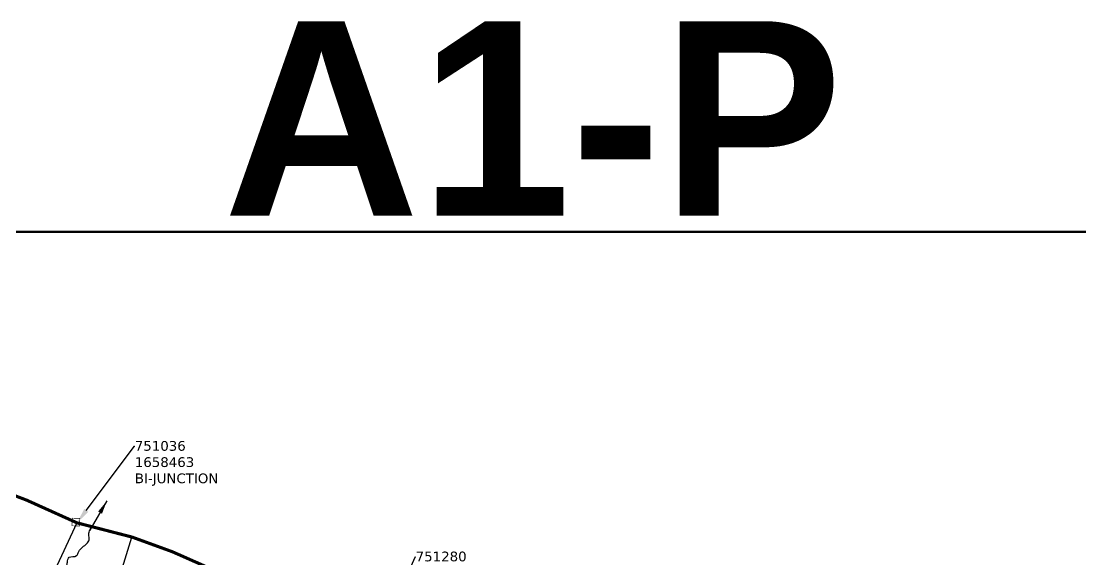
# Model space of a CAD drawing. Header units: inches. Extents: x 749153 to 755578, y 1653601 to 1659848.
# Drawn here: x 750557 to 753279, y 1658464 to 1659848 of the extents above; entities that cross this region are included whole.
import ezdxf
from ezdxf import colors
from ezdxf.entities.mleader import LeaderData, LeaderLine
from ezdxf.math import Vec2, Vec3

# ---------------------------------------------------------------- set-up
doc = ezdxf.new("R2010")
doc.units = ezdxf.units.IN
doc.header["$MEASUREMENT"] = 0
doc.linetypes.add('ACAD_ISO02W100', pattern=[15, 12, -3])
for name, color, linetype in [('PLOT', 7, 'Continuous'), ('stream', 4, 'Continuous'), ('STRUCTURE', 5, 'Continuous'), ('TANKS-STREAM', 4, 'Continuous'), ('VILLAGE BOUNDRY', 5, 'Continuous'), ('VILLAGE STONES', 240, 'Continuous')]:
    doc.layers.add(name, color=color, linetype=linetype)
doc.styles.get("Standard").update_dxf_attribs({"font": 'verdana_0.ttf'})
doc.dimstyles.get("Standard").update_dxf_attribs({"dimtxt": 0.18, "dimasz": 35, "dimexe": 0.18, "dimexo": 0.0625, "dimgap": 0.09, "dimtad": 0, "dimtih": 1, "dimtoh": 1, "dimdec": 4, "dimzin": 0, "dimdsep": 46, "dimtxsty": 'Standard', "dimcen": 0.09, "dimadec": 0, "dimazin": 0, "dimtfac": 1, "dimtdec": 4, "dimtofl": 0, "dimtmove": 0, "dimatfit": 3, "dimfxl": 0, "dimtolj": 1, "dimtzin": 0, "dimarcsym": 0})

msp = doc.modelspace()

# ---------------------------------------------------------------- linework, layer by layer
msp.add_lwpolyline([(750700.4, 1658559.4), (750593, 1658328.9), (750189.7, 1658451.8), (749875.1, 1658488.2), (749875.8, 1658493.9), (749875.1, 1658488.2)])
at = {"layer": 'PLOT'}
msp.add_lwpolyline([(750748.6, 1658222.2), (750841, 1658523)], dxfattribs=at)
at = {"layer": 'STRUCTURE', "color": 5, "const_width": 6}
msp.add_lwpolyline([(749155.9, 1659307.4), (755381.1, 1659307.4), (755381.1, 1653604.3), (749155.9, 1653604.3)], close=True, dxfattribs=at)
at = {"layer": 'TANKS-STREAM'}
msp.add_spline([(750641.9, 1658376.1), (750644.1, 1658388.7), (750654, 1658395), (750660.5, 1658409.7), (750663.2, 1658424.1), (750666, 1658440.9), (750673.2, 1658449.4), (750675.8, 1658458.3), (750680.4, 1658470.8), (750699.5, 1658475.1), (750703.5, 1658482.1), (750711.8, 1658494.4), (750723.4, 1658503.9), (750730.7, 1658513.2), (750731.5, 1658522.7), (750731.3, 1658535.8), (750736.8, 1658546.3), (750738.6, 1658552)], degree=3, dxfattribs=at)
at = {"layer": 'VILLAGE BOUNDRY', "linetype": 'ACAD_ISO02W100', "ltscale": 2, "const_width": 8}
msp.add_lwpolyline([(753390.2, 1656836.3), (753085.5, 1657181.1), (752900.9, 1657383), (752849.2, 1657435.7), (752751.6, 1657538.3), (752662.1, 1657628.4), (752321.1, 1657934.7), (752144.6, 1657998.5), (752122.8, 1658013.3), (751880, 1658102), (751749.4, 1658162.5), (751725, 1658176), (751472.2, 1658258.7), (751306.3, 1658322), (751259.9, 1658351.4), (751155.5, 1658392.2), (750945.2, 1658485.2), (750841.9, 1658522.8), (750700.4, 1658559.4), (750571.1, 1658617.7), (750463.8, 1658658.6)], dxfattribs=at)
at = {"layer": 'VILLAGE STONES', "const_width": 1.57}
msp.add_lwpolyline([(750688.2, 1658571.5), (750707.8, 1658570.8), (750707.2, 1658551.2), (750687.5, 1658551.8)], close=True, dxfattribs=at)

# ---------------------------------------------------------------- texts
at = {"layer": 'VILLAGE STONES', "insert": (751871.6, 1659848.4), "char_height": 500, "width": 485.564, "attachment_point": 2, "line_spacing_factor": 2}
msp.add_mtext('{\\fArial|b1|i0|c0|p34;A1-P}', dxfattribs=at)

# ---------------------------------------------------------------- leaders
at = {"layer": 'stream', "color": 5}
msp.add_leader([(750777.4, 1658616), (750733.2, 1658540.7)], dimstyle='Standard', override={"dimgap": 0.09, "dimtad": 0}, dxfattribs=at)
at = {"layer": 'VILLAGE STONES', "color": 6}
ml = msp.add_multileader_mtext('Standard', dxfattribs=at)
ml.set_content('751036\\P1658463\\PBI-JUNCTION', color=6)
ml.set_leader_properties()
ml.build(insert=Vec2(0, 0))
ml.multileader.update_dxf_attribs({"dogleg_length": 0.36, "arrow_head_size": 40})
ctx = ml.context
ctx.base_point, ctx.char_height, ctx.arrow_head_size, ctx.landing_gap_size, ctx.plane_origin = Vec3(750848.8, 1658756.8), 25, 40, 0.09, Vec3(749206.3, 1658579.8)
notes = []
notes.append((ctx, [(1, (1, 1, 0), (750848.5, 1658756.8), (1, 0), 0.36, [(0, [(750700.4, 1658559.4)], 0, [])])]))
ctx.mtext.insert, ctx.mtext.flow_direction = Vec3(750848.9, 1658769.6), 5
ml = msp.add_multileader_mtext('Standard', dxfattribs=at)
ml.set_content('751280\\P1658362\\PBI-JUNCTION', color=6)
ml.set_leader_properties()
ml.build(insert=Vec2(0, 0))
ml.multileader.update_dxf_attribs({"dogleg_length": 0.36, "arrow_head_size": 40})
ctx = ml.context
ctx.base_point, ctx.char_height, ctx.arrow_head_size, ctx.landing_gap_size, ctx.plane_origin = Vec3(751570.3, 1658472.8), 25, 40, 0.09, Vec3(749978.2, 1658279)
notes.append((ctx, [(1, (1, 1, 0), (751569.9, 1658472.8), (1, 0), 0.36, [(0, [(751472.2, 1658258.7)], 0, [])])]))
ctx.mtext.insert, ctx.mtext.flow_direction = Vec3(751570.4, 1658485.5), 5
for ctx, leaders in notes:
    for number, flags, end, landing, length, lines in leaders:
        leader = LeaderData()
        leader.index, (leader.has_last_leader_line, leader.has_dogleg_vector, leader.attachment_direction) = number, flags
        leader.last_leader_point, leader.dogleg_vector, leader.dogleg_length = Vec3(end), Vec3(landing), length
        for number, points, colour, breaks in lines:
            line = LeaderLine()
            line.index, line.vertices, line.color, line.breaks = number, Vec3.list(points), colors.encode_raw_color(colour), breaks
            leader.lines.append(line)
        ctx.leaders.append(leader)

doc.saveas('drawing.dxf')
